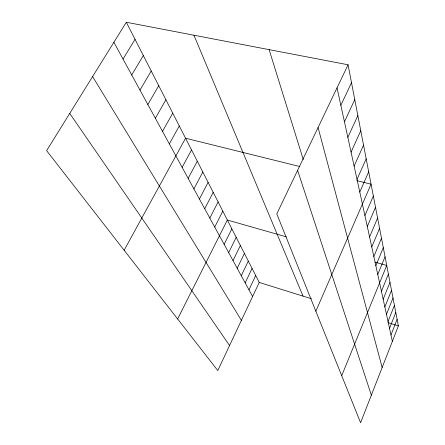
<?xml version="1.0" encoding="UTF-8"?>
<svg xmlns="http://www.w3.org/2000/svg" width="445" height="445" viewBox="0 0 445 445"><rect width="100%" height="100%" fill="white"/><g stroke="black" fill="none" stroke-linecap="round" stroke-linejoin="round"><path stroke-width="0.67" d="M348.062 64.781L398.386 325.912L360.589 422.75L276.796 213.889L348.062 64.781L126.319 22.25L46.614 150.655L217.789 370.557L259.224 282.436L126.319 22.25M390.971 334.963L397.112 319.304M389.531 328.349L395.794 312.457M388.029 321.485L394.426 305.353M386.477 314.359L393.002 297.983M384.858 306.955L391.528 290.324M383.178 299.257L389.992 282.364M381.432 291.247L388.396 274.081M341.71 375.691L386.738 265.465L375.057 262.133M377.772 274.47L385.059 256.748M375.853 265.682L383.306 247.676M373.85 256.515L381.482 238.214M371.764 246.947L379.585 228.341M369.584 236.951L377.594 218.033M367.303 226.499L375.519 207.259M364.911 215.558L373.344 195.984M315.839 311.2L371.069 184.174L356.951 180.676M359.782 192.062L368.683 171.792M357.024 179.424L366.179 158.787M354.125 166.135L363.543 145.12M351.072 152.14L360.773 130.741M347.851 137.377L357.852 115.583M344.447 121.791L354.771 99.585M340.848 105.309L351.511 82.681M248.95 289.812L255.703 275.55M245.167 282.881L252.065 268.43M241.257 275.711L248.304 261.059M237.207 268.291L244.411 253.433M233.008 260.592L240.372 245.534M228.658 252.615L236.189 237.346M224.141 244.338L231.851 228.847M177.633 318.97L227.345 220.03L286.447 236.879M214.724 227.084L222.812 211.147M209.817 218.089L218.1 201.924M204.717 208.738L213.205 192.346M199.41 199.015L208.115 182.383M193.892 188.897L202.82 172.015M188.135 178.35L197.302 161.218M182.138 167.353L191.556 149.965M124.138 250.251L185.559 138.223L299.869 166.541M169.339 143.896L179.296 125.968M162.503 131.364L172.755 113.158M155.344 118.248L165.907 99.752M147.846 104.503L158.737 85.718M139.98 90.085L151.222 71.005M131.72 74.949L143.335 55.558M123.037 59.029L135.041 39.327M259.224 282.436L311.433 298.745M387.968 322.658L398.386 325.912M69.737 113.403L229.564 345.515M92.593 76.585L241.396 320.344M113.892 42.269L252.604 296.509M193.953 35.222L303.045 296.125M297.61 170.346L371.353 395.166M269.119 49.64L303.29 159.577M318.069 127.537L382.155 367.498M337.037 87.849L392.362 341.337"/></g></svg>
